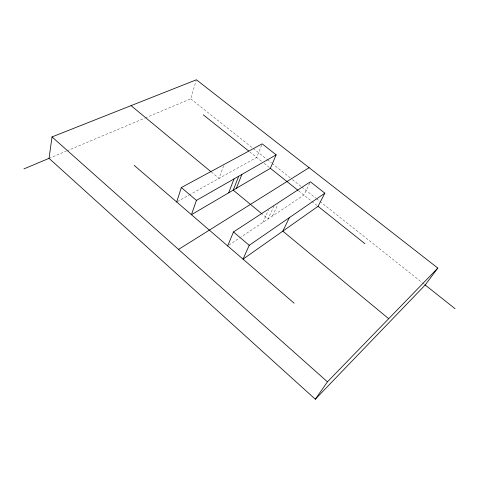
<?xml version="1.0" encoding="UTF-8"?>
<svg xmlns="http://www.w3.org/2000/svg" width="479" height="479" viewBox="0 0 479 479"><rect width="100%" height="100%" fill="white"/><g stroke="black" fill="none" stroke-linecap="round" stroke-linejoin="round"><path stroke-width="0.36" stroke-dasharray="2.4 1.8" d="M145.323 117.912L190.708 98.848L196.186 80.484M223.651 165.8L219.029 178.386L211.556 172.206M261.636 145.203L256.69 157.399L189.72 194.725M262.905 222.406L268.485 210.036M274 205.982L268.078 218.951L262.396 214.251M272.485 216.011L277.808 204.467M309.745 183.122L303.896 195.043L240.656 237.261M228.908 245.098L240.033 237.674M177.35 201.623L189.067 195.085M49.05 158.351L66.24 151.13M66.928 150.843L144.634 118.205M190.708 98.848L252.69 148.059M253.271 148.52L266.725 159.196M267.306 159.663L271.401 162.914M271.988 163.375L290.112 177.769M292.453 179.625L301.225 186.588M301.806 187.049L315.841 198.192M316.427 198.653L319.349 200.976M319.936 201.443L422.262 282.676M422.849 283.143L424.604 284.538M249.721 151.843L261.821 161.489M264.103 163.309L269.24 167.405M298.645 190.852L318.056 206.329"/><path stroke-width="0.72" d="M49.05 158.351L52.019 136.922L196.396 79.777L437.8 268.072L425.19 284.999L315.302 399.223L49.05 158.351L23.95 168.895M176.697 201.982L181.331 187.558L262.187 143.85L276.161 154.855L270.378 168.315L191.444 214.7L196.414 200.39L276.161 154.855M228.651 192.839L234.045 178.901M238.686 176.254L233.237 190.139L261.827 213.784M236.398 188.283L241.877 174.434M227.675 245.925L233.489 231.938L310.392 181.798L324.858 193.187L318.056 206.329L243.027 259.157L249.212 245.32L324.858 193.187M289.37 217.64L282.814 231.141L388.697 318.703M315.302 399.223L327.456 381.829L437.8 268.072M178.535 249.415L309.093 167.68M425.19 284.999L455.05 308.704M203.288 114.816L248.565 150.921M270.378 168.315L298.058 190.385M318.056 206.329L364.992 243.757M131.06 105.637L210.982 171.733M181.331 187.558L196.414 200.39M233.489 231.938L249.212 245.32M134.156 165.321L294.166 303.231M52.019 136.922L327.456 381.829"/></g></svg>
